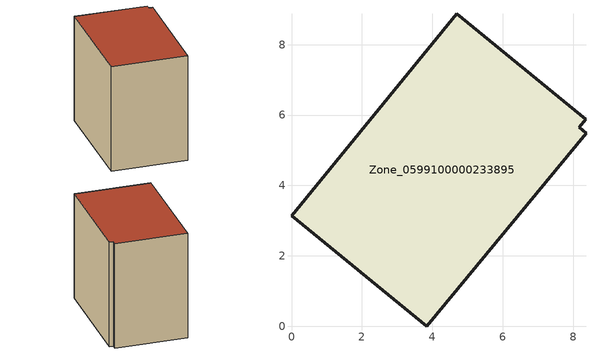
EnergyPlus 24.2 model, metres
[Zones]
Zone_0599100000233895
 floor ground (C_G): 0,3.14 4.69,8.88 8.36,5.88 8.18,5.66 8.37,5.49 3.85,0 z0
 wall outside (C_F): 4.69,8.88 0,3.14 3.85,0 8.37,5.49 8.18,5.66 8.36,5.88 4.69,8.88 z0:7.2
 roof outside (C_R): 3.85,0 8.37,5.49 8.18,5.66 8.36,5.88 4.69,8.88 0,3.14 z7.2
[BUILDING]
Pand.0599100000233895: North Axis=0; Terrain=City; Loads Convergence Tolerance Value=0.04; Temperature Convergence Tolerance Value=0.4; Solar Distribution=FullExterior; Maximum Number of Warmup Days=25; Minimum Number of Warmup Days=1
[Site:Location]
Rotterdam.The.Hague.AP_ZH_NLD Design_Conditions: Latitude=51.96; Longitude=4.45; Time Zone=1; Elevation=-4.5
[SITE:GROUNDTEMPERATURE:BUILDINGSURFACE]
18, 18, 18, 18, 18, 18, 18, 18, 18, 18, 18, 18
[MATERIAL] Thermal Absorptance=0.9; Solar Absorptance=0.7; Visible Absorptance=0.7
Name | Roughness | Thickness | Conductivity | Density | Specific Heat
G.TC.1946 | MediumSmooth | 0.15 | 1 | 540 | 1210
F.TC.1946 | Rough | 0.3 | 0.857143 | 1920 | 840
R.TC.1946 | MediumRough | 0.2 | 0.909091 | 1500 | 1000
[CONSTRUCTION]
C_G: G.TC.1946
C_F: F.TC.1946
C_R: R.TC.1946
[ZONE]
Zone_0599100000233895: Type=1; Multiplier=1; Ceiling Height=Autocalculate; Volume=Autocalculate; Floor Area=autocalculate; Part of Total Floor Area=Yes
[ZONEINFILTRATION:DESIGNFLOWRATE]
Infil_Zone_0599100000233895: Zone or ZoneList or Space or SpaceList=Zone_0599100000233895; Schedule=AlwaysOn; Design Flow Rate Calculation Method=Flow/Area; Flow Rate per Floor Area=0.003; Constant Term Coefficient=1; Temperature Term Coefficient=0; Velocity Term Coefficient=0; Velocity Squared Term Coefficient=0
[HVACTEMPLATE:ZONE:IDEALLOADSAIRSYSTEM]
Zone_0599100000233895: Maximum Heating Supply Air Temperature=50; Minimum Cooling Supply Air Temperature=13; Maximum Heating Supply Air Humidity Ratio=0.0156; Minimum Cooling Supply Air Humidity Ratio=0.0077; Heating Limit=NoLimit; Cooling Limit=NoLimit; Dehumidification Control Type=ConstantSensibleHeatRatio; Cooling Sensible Heat Ratio=0.7; Dehumidification Setpoint=60; Humidification Control Type=None; Humidification Setpoint=30; Outdoor Air Method=None; Outdoor Air Flow Rate per Person=0.00944; Outdoor Air Flow Rate per Zone Floor Area=0; Outdoor Air Flow Rate per Zone=0; Demand Controlled Ventilation Type=None; Outdoor Air Economizer Type=NoEconomizer; Heat Recovery Type=None; Sensible Heat Recovery Effectiveness=0.7; Latent Heat Recovery Effectiveness=0.65
[ZONECONTROL:THERMOSTAT]
ThermostatControl_Zone_0599100000233895: Zone or ZoneList=Zone_0599100000233895; Control Type Schedule=DualSetpointControlType; Control 1=Thermostat_Zone_0599100000233895; Temperature Difference Between Cutout And Setpoint=0
[THERMOSTATSETPOINT:DUALSETPOINT]
Thermostat_Zone_0599100000233895: Heating Setpoint Temperature Schedule=HeatingSetpoint_Zone_0599100000233895; Cooling Setpoint Temperature Schedule=CoolingSetpoint_Zone_0599100000233895
[SCHEDULE:COMPACT]
HeatingSetpoint_Zone_0599100000233895: Through: 12/31, For: AllDays, Until: 24:00, 21
CoolingSetpoint_Zone_0599100000233895: Through: 12/31, For: AllDays, Until: 24:00, 24
DualSetpointControlType: Through: 12/31, For: AllDays, Until: 24:00, 4
AlwaysOn: Through: 12/31, For: AllDays, Until: 24:00, 1
